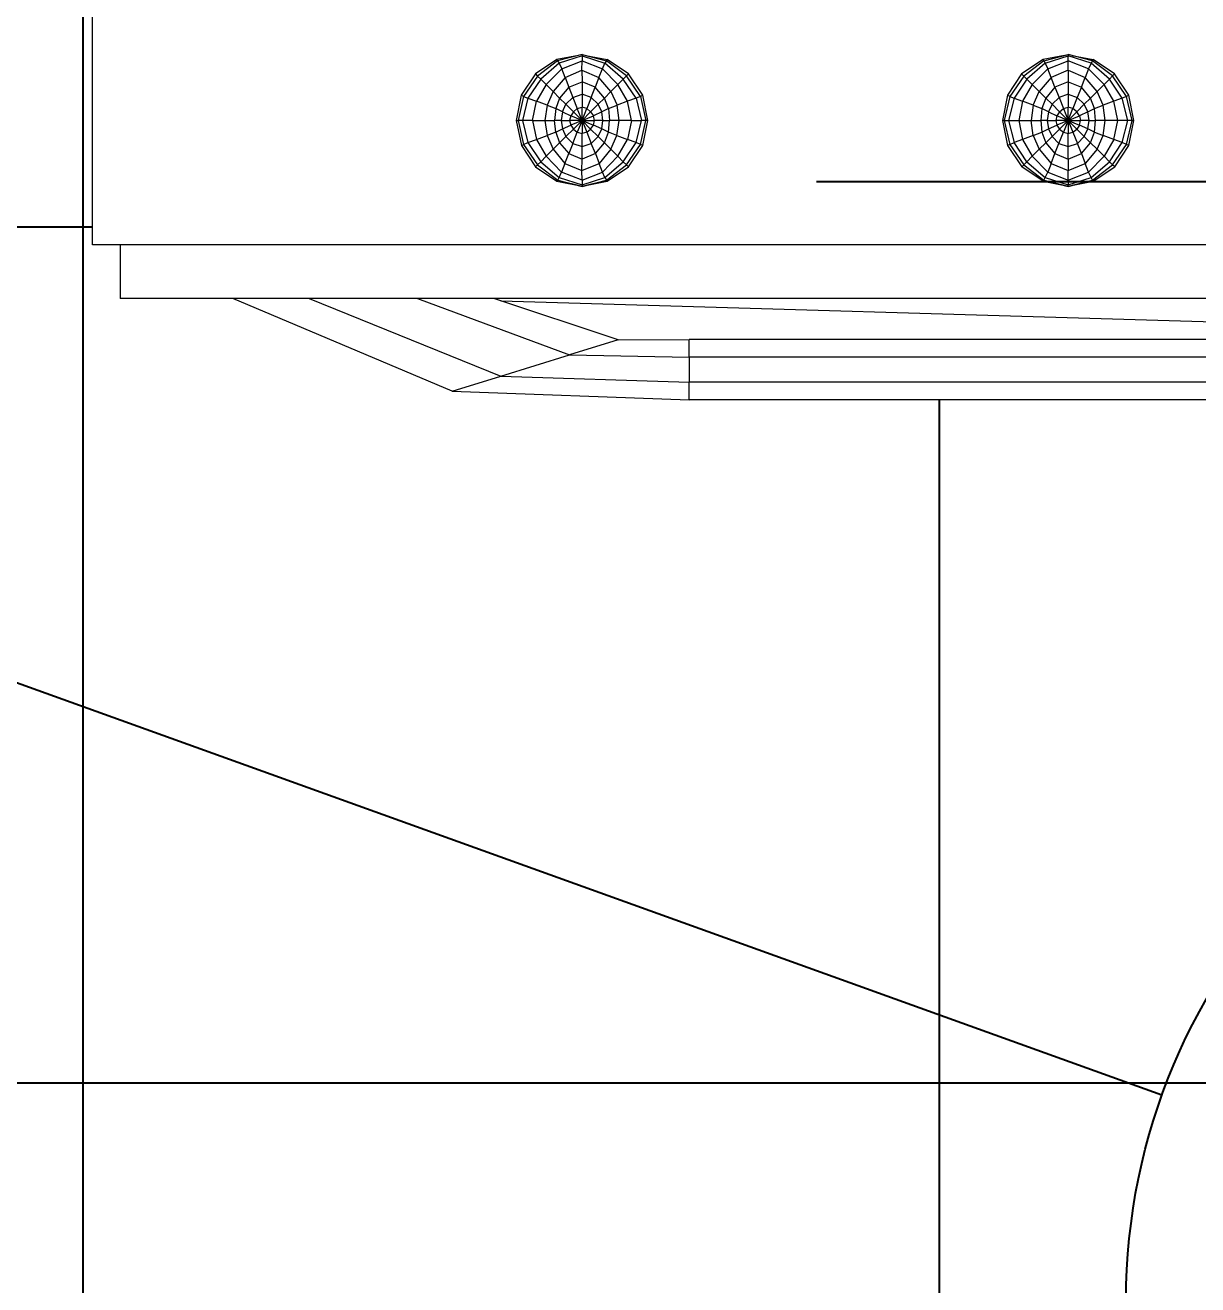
# Model space of a CAD drawing. Header units: metres. Extents: x -182 to 99, y 70 to 117.
# Drawn here: x -5.1986 to -4.8726, y 92.5746 to 92.925 of the extents above; entities that cross this region are included whole.
import ezdxf

# ---------------------------------------------------------------- set-up
doc = ezdxf.new("R2010")
doc.units = ezdxf.units.M
doc.header["$LTSCALE"] = 0.01
doc.layers.add('A-EQPM', color=6, linetype='Continuous', lineweight=9)
doc.layers.add('G-IMPT', color=1, linetype='Continuous', lineweight=9)
doc.layers.add('Força', color=7, linetype='Continuous')
doc.layers.add('Iluminação', color=7, linetype='Continuous')
doc.styles.add('Arial_2', font='arial.ttf', dxfattribs={"height": 0.258177})
doc.dimstyles.new('Diagonal', dxfattribs={"dimscale": 0.3048, "dimtxt": 0.258177, "dimasz": 1.025262, "dimexe": 0.984252, "dimexo": 0.615157, "dimgap": 0.04101, "dimtad": 1, "dimrnd": 0.01, "dimzin": 0, "dimdsep": 46, "dimtxsty": 'Arial_2', "dimblk1": 'OBLIQUE', "dimblk2": 'OBLIQUE', "dimsah": 1, "dimcen": 0.09, "dimse1": 1, "dimse2": 1, "dimazin": 0, "dimtfac": 1, "dimtix": 1, "dimtmove": 0, "dimatfit": 3, "dimfxl": 1, "dimtvp": 1, "dimtfill": 1, "dimtolj": 1, "dimtzin": 0, "dimarcsym": 2})
pattern_1 = [(0, (-90.43142, 1e-14), (0, 0.238125), []), (90, (-90.43142, 1e-14), (-0.238125, 0), [])]

# ---------------------------------------------------------------- blocks, each defined once
blk = doc.blocks.new('Range14 - 11ZRNG14_dwg-397001-Nivel 4')
at = {"layer": 'G-IMPT'}
for p, q in [((0.64639, 0.762), (0.64639, 0)), ((0.66132, 0.75444), (0.66132, 0.00762)), ((0.67269, 0.59616), (0.67269, 0.16584)), ((0.6776, 0.59616), (0.6776, 0.16584)), ((0.68458, 0.59616), (0.68458, 0.16584)), ((0.68952, 0.59616), (0.68952, 0.16584)), ((0.66198, 0.1135), (0.66983, 0.38115)), ((0.60475, 0.28813), (0.59881, 0.28417)), ((0.60509, 0.28749), (0.59939, 0.28362)), ((0.61176, 0.28953), (0.60475, 0.28813)), ((0.60475, 0.28813), (0.60509, 0.28749)), ((0.61176, 0.28901), (0.60509, 0.28749)), ((0.60509, 0.28749), (0.60558, 0.2863)), ((0.61176, 0.28782), (0.60558, 0.2863)), ((0.61874, 0.28813), (0.61176, 0.28953)), ((0.61176, 0.28901), (0.61176, 0.28953)), ((0.61844, 0.28749), (0.61176, 0.28901)), ((0.61176, 0.28901), (0.61176, 0.28782)), ((0.61795, 0.2863), (0.61176, 0.28782)), ((0.61176, 0.28782), (0.61176, 0.28502)), ((0.61844, 0.28749), (0.61795, 0.2863)), ((0.61874, 0.28813), (0.61844, 0.28749)), ((0.62411, 0.28362), (0.61844, 0.28749)), ((0.62469, 0.2842), (0.61874, 0.28813)), ((0.59881, 0.28417), (0.59485, 0.27825)), ((0.59939, 0.28362), (0.59881, 0.28417)), ((0.60558, 0.2863), (0.60027, 0.28273)), ((0.60646, 0.28392), (0.6018, 0.28124)), ((0.60558, 0.2863), (0.60646, 0.28392)), ((0.61176, 0.28502), (0.60646, 0.28392)), ((0.60646, 0.28392), (0.60753, 0.281)), ((0.61704, 0.28392), (0.61176, 0.28502)), ((0.61176, 0.28502), (0.61176, 0.28157)), ((0.61704, 0.28392), (0.616, 0.28096)), ((0.61795, 0.2863), (0.61704, 0.28392)), ((0.61704, 0.28392), (0.62173, 0.28124)), ((0.62326, 0.28273), (0.61795, 0.2863)), ((0.62469, 0.2842), (0.62411, 0.28362)), ((0.62865, 0.27825), (0.62469, 0.2842)), ((0.59939, 0.28362), (0.59515, 0.27804)), ((0.60027, 0.28273), (0.59585, 0.27764)), ((0.6018, 0.28124), (0.59741, 0.27691)), ((0.59939, 0.28362), (0.60027, 0.28273)), ((0.60027, 0.28273), (0.6018, 0.28124)), ((0.6018, 0.28124), (0.60372, 0.27929)), ((0.60753, 0.281), (0.60372, 0.27929)), ((0.61176, 0.28157), (0.60753, 0.281)), ((0.6085, 0.27859), (0.60753, 0.281)), ((0.616, 0.28096), (0.61176, 0.28157)), ((0.61176, 0.28157), (0.61176, 0.27889)), ((0.61503, 0.27859), (0.616, 0.28096)), ((0.61981, 0.27929), (0.616, 0.28096)), ((0.61981, 0.27929), (0.62173, 0.28124)), ((0.62326, 0.28273), (0.62173, 0.28124)), ((0.62615, 0.27694), (0.62173, 0.28124)), ((0.62411, 0.28362), (0.62326, 0.28273)), ((0.62767, 0.27764), (0.62326, 0.28273)), ((0.62835, 0.27804), (0.62411, 0.28362)), ((0.59515, 0.27804), (0.59342, 0.27127)), ((0.59367, 0.27228), (0.59485, 0.27825)), ((0.59585, 0.27764), (0.59381, 0.27127)), ((0.59515, 0.27804), (0.59485, 0.27825)), ((0.59515, 0.27804), (0.59585, 0.27764)), ((0.59741, 0.27691), (0.59518, 0.27124)), ((0.59585, 0.27764), (0.59741, 0.27691)), ((0.59741, 0.27691), (0.59985, 0.27597)), ((0.60372, 0.27929), (0.59985, 0.27597)), ((0.60555, 0.27749), (0.60256, 0.27493)), ((0.60555, 0.27749), (0.60372, 0.27929)), ((0.6085, 0.27859), (0.60555, 0.27749)), ((0.60555, 0.27749), (0.60728, 0.27572)), ((0.61176, 0.27889), (0.6085, 0.27859)), ((0.60942, 0.27673), (0.6085, 0.27859)), ((0.61176, 0.27706), (0.60942, 0.27673)), ((0.61503, 0.27859), (0.61176, 0.27889)), ((0.61176, 0.27706), (0.61176, 0.27889)), ((0.61411, 0.27673), (0.61176, 0.27706)), ((0.61176, 0.27706), (0.61176, 0.27472)), ((0.61503, 0.27859), (0.61411, 0.27673)), ((0.61798, 0.27749), (0.61503, 0.27859)), ((0.61798, 0.27749), (0.61624, 0.27572)), ((0.61981, 0.27929), (0.61798, 0.27749)), ((0.621, 0.27496), (0.61798, 0.27749)), ((0.61981, 0.27929), (0.62371, 0.276)), ((0.62615, 0.27694), (0.62371, 0.276)), ((0.62767, 0.27764), (0.62615, 0.27694)), ((0.62835, 0.27124), (0.62615, 0.27694)), ((0.62835, 0.27804), (0.62767, 0.27764)), ((0.62972, 0.27127), (0.62767, 0.27764)), ((0.62835, 0.27804), (0.62865, 0.27825)), ((0.63011, 0.27127), (0.62835, 0.27804)), ((0.63005, 0.27127), (0.62835, 0.27804)), ((0.63005, 0.27127), (0.62865, 0.27825)), ((0.5978, 0.27124), (0.59985, 0.27597)), ((0.60256, 0.27493), (0.59985, 0.27597)), ((0.601, 0.27127), (0.60256, 0.27493)), ((0.60256, 0.27493), (0.60539, 0.2738)), ((0.60448, 0.27127), (0.60539, 0.2738)), ((0.60728, 0.27572), (0.60539, 0.2738)), ((0.60539, 0.2738), (0.60847, 0.27258)), ((0.60942, 0.27673), (0.60728, 0.27572)), ((0.60728, 0.27572), (0.60936, 0.27365)), ((0.60936, 0.27365), (0.60847, 0.27258)), ((0.61045, 0.27441), (0.60936, 0.27365)), ((0.61176, 0.27127), (0.60936, 0.27365)), ((0.60942, 0.27673), (0.61045, 0.27441)), ((0.61045, 0.27441), (0.61176, 0.27472)), ((0.61176, 0.27127), (0.61045, 0.27441)), ((0.61176, 0.27127), (0.61176, 0.27472)), ((0.61307, 0.27441), (0.61176, 0.27472)), ((0.61176, 0.27127), (0.61307, 0.27441)), ((0.61176, 0.27127), (0.61417, 0.27365)), ((0.61411, 0.27673), (0.61307, 0.27441)), ((0.61307, 0.27441), (0.61417, 0.27365)), ((0.61624, 0.27572), (0.61411, 0.27673)), ((0.61624, 0.27572), (0.61417, 0.27365)), ((0.61506, 0.27258), (0.61417, 0.27365)), ((0.61506, 0.27258), (0.61816, 0.27383)), ((0.61816, 0.27383), (0.61624, 0.27572)), ((0.621, 0.27496), (0.61816, 0.27383)), ((0.61905, 0.27127), (0.61816, 0.27383)), ((0.621, 0.27496), (0.62371, 0.276)), ((0.62252, 0.27127), (0.621, 0.27496)), ((0.62572, 0.27124), (0.62371, 0.276)), ((0.59515, 0.26447), (0.59342, 0.27127)), ((0.59342, 0.27127), (0.59381, 0.27127)), ((0.59368, 0.27026), (0.59485, 0.26426)), ((0.59585, 0.26487), (0.59381, 0.27127)), ((0.59518, 0.27124), (0.59381, 0.27127)), ((0.5978, 0.27124), (0.59518, 0.27124)), ((0.59741, 0.2656), (0.59518, 0.27124)), ((0.5978, 0.27124), (0.601, 0.27127)), ((0.5978, 0.27124), (0.59985, 0.26655)), ((0.601, 0.27127), (0.60448, 0.27127)), ((0.601, 0.27127), (0.60256, 0.26758)), ((0.60448, 0.27127), (0.60539, 0.26871)), ((0.60448, 0.27127), (0.60811, 0.27127)), ((0.60539, 0.26871), (0.60847, 0.26993)), ((0.60847, 0.27258), (0.60811, 0.27127)), ((0.60847, 0.26993), (0.60811, 0.27127)), ((0.61176, 0.27127), (0.60811, 0.27127)), ((0.61176, 0.27127), (0.60847, 0.27258)), ((0.60847, 0.26993), (0.61176, 0.27127)), ((0.60936, 0.26886), (0.60847, 0.26993)), ((0.60936, 0.26886), (0.61176, 0.27127)), ((0.61176, 0.27127), (0.61045, 0.2681)), ((0.61176, 0.27127), (0.61506, 0.27258)), ((0.61176, 0.27127), (0.61176, 0.2678)), ((0.61176, 0.27127), (0.61307, 0.2681)), ((0.61176, 0.27127), (0.61417, 0.26886)), ((0.61176, 0.27127), (0.61506, 0.26993)), ((0.61176, 0.27127), (0.61542, 0.27127)), ((0.61417, 0.26886), (0.61506, 0.26993)), ((0.61542, 0.27127), (0.61506, 0.27258)), ((0.61506, 0.26993), (0.61542, 0.27127)), ((0.61816, 0.26868), (0.61506, 0.26993)), ((0.61905, 0.27127), (0.61542, 0.27127)), ((0.61816, 0.26868), (0.61905, 0.27127)), ((0.62252, 0.27127), (0.61905, 0.27127)), ((0.621, 0.26755), (0.62252, 0.27127)), ((0.62252, 0.27127), (0.62572, 0.27124)), ((0.62371, 0.26652), (0.62572, 0.27124)), ((0.62835, 0.27124), (0.62572, 0.27124)), ((0.62615, 0.26557), (0.62835, 0.27124)), ((0.62767, 0.26487), (0.62972, 0.27127)), ((0.62835, 0.27124), (0.62972, 0.27127)), ((0.62838, 0.26451), (0.63011, 0.27127)), ((0.62838, 0.26451), (0.63005, 0.27127)), ((0.62865, 0.26429), (0.63005, 0.27127)), ((0.63011, 0.27127), (0.62972, 0.27127)), ((0.63011, 0.27127), (0.63005, 0.27127)), ((0.59985, 0.26655), (0.59741, 0.2656)), ((0.60256, 0.26758), (0.59985, 0.26655)), ((0.59985, 0.26655), (0.60372, 0.26323)), ((0.60256, 0.26758), (0.60539, 0.26871)), ((0.60256, 0.26758), (0.60555, 0.26502)), ((0.60728, 0.26679), (0.60539, 0.26871)), ((0.60728, 0.26679), (0.60555, 0.26502)), ((0.60728, 0.26679), (0.60936, 0.26886)), ((0.60728, 0.26679), (0.60942, 0.26579)), ((0.60936, 0.26886), (0.61045, 0.2681)), ((0.60942, 0.26579), (0.61045, 0.2681)), ((0.61045, 0.2681), (0.61176, 0.2678)), ((0.61176, 0.2678), (0.61307, 0.2681)), ((0.61176, 0.26545), (0.61176, 0.2678)), ((0.61307, 0.2681), (0.61417, 0.26886)), ((0.61411, 0.26579), (0.61307, 0.2681)), ((0.61411, 0.26579), (0.61624, 0.26679)), ((0.61624, 0.26679), (0.61417, 0.26886)), ((0.61624, 0.26679), (0.61816, 0.26868)), ((0.61624, 0.26679), (0.61798, 0.26502)), ((0.61798, 0.26502), (0.621, 0.26755)), ((0.621, 0.26755), (0.61816, 0.26868)), ((0.61981, 0.26323), (0.62371, 0.26652)), ((0.62371, 0.26652), (0.621, 0.26755)), ((0.62371, 0.26652), (0.62615, 0.26557)), ((0.59515, 0.26447), (0.59485, 0.26426)), ((0.59485, 0.26426), (0.59884, 0.25832)), ((0.59515, 0.26447), (0.59585, 0.26487)), ((0.59515, 0.26447), (0.59942, 0.2589)), ((0.59585, 0.26487), (0.59741, 0.2656)), ((0.59585, 0.26487), (0.60027, 0.25978)), ((0.59741, 0.2656), (0.6018, 0.26127)), ((0.6018, 0.26127), (0.60372, 0.26323)), ((0.60372, 0.26323), (0.60555, 0.26502)), ((0.60753, 0.26152), (0.60372, 0.26323)), ((0.60555, 0.26502), (0.6085, 0.26393)), ((0.60753, 0.26152), (0.6085, 0.26393)), ((0.60942, 0.26579), (0.6085, 0.26393)), ((0.6085, 0.26393), (0.61176, 0.26362)), ((0.60942, 0.26579), (0.61176, 0.26545)), ((0.61176, 0.26545), (0.61411, 0.26579)), ((0.61176, 0.26545), (0.61176, 0.26362)), ((0.61176, 0.26362), (0.61503, 0.26393)), ((0.61176, 0.26094), (0.61176, 0.26362)), ((0.61503, 0.26393), (0.61411, 0.26579)), ((0.61503, 0.26393), (0.61798, 0.26502)), ((0.616, 0.26155), (0.61503, 0.26393)), ((0.616, 0.26155), (0.61981, 0.26323)), ((0.61981, 0.26323), (0.61798, 0.26502)), ((0.61981, 0.26323), (0.62173, 0.26127)), ((0.62173, 0.26127), (0.62615, 0.26557)), ((0.62326, 0.25978), (0.62767, 0.26487)), ((0.62414, 0.2589), (0.62838, 0.26451)), ((0.62865, 0.26429), (0.62472, 0.25835)), ((0.62767, 0.26487), (0.62615, 0.26557)), ((0.62838, 0.26451), (0.62767, 0.26487)), ((0.62865, 0.26429), (0.62838, 0.26451)), ((0.59942, 0.2589), (0.60027, 0.25978)), ((0.6018, 0.26127), (0.60027, 0.25978)), ((0.60027, 0.25978), (0.60558, 0.25621)), ((0.6018, 0.26127), (0.60646, 0.25859)), ((0.60753, 0.26152), (0.60646, 0.25859)), ((0.60753, 0.26152), (0.61176, 0.26094)), ((0.616, 0.26155), (0.61176, 0.26094)), ((0.61176, 0.2575), (0.61176, 0.26094)), ((0.616, 0.26155), (0.61704, 0.25859)), ((0.61704, 0.25859), (0.62173, 0.26127)), ((0.62326, 0.25978), (0.61795, 0.25621)), ((0.62326, 0.25978), (0.62173, 0.26127)), ((0.62414, 0.2589), (0.62326, 0.25978)), ((0.59942, 0.2589), (0.59884, 0.25832)), ((0.59884, 0.25832), (0.60475, 0.25436)), ((0.59942, 0.2589), (0.60509, 0.25503)), ((0.60509, 0.25503), (0.60558, 0.25621)), ((0.60558, 0.25621), (0.60646, 0.25859)), ((0.60558, 0.25621), (0.61176, 0.25469)), ((0.60646, 0.25859), (0.61176, 0.2575)), ((0.61176, 0.2575), (0.61704, 0.25859)), ((0.61176, 0.25469), (0.61176, 0.2575)), ((0.61176, 0.25469), (0.61795, 0.25621)), ((0.61704, 0.25859), (0.61795, 0.25621)), ((0.61844, 0.25503), (0.61795, 0.25621)), ((0.61844, 0.25503), (0.62414, 0.2589)), ((0.61874, 0.25439), (0.62472, 0.25835)), ((0.62414, 0.2589), (0.62472, 0.25835)), ((0.60509, 0.25503), (0.60475, 0.25436)), ((0.60475, 0.25436), (0.61176, 0.25298)), ((0.60509, 0.25503), (0.61176, 0.2535)), ((0.61176, 0.2535), (0.61844, 0.25503)), ((0.61176, 0.2535), (0.61176, 0.25469)), ((0.61176, 0.25298), (0.61874, 0.25439)), ((0.61176, 0.2535), (0.61176, 0.25298)), ((0.61844, 0.25503), (0.61874, 0.25439)), ((0.67285, 0.14615), (0.67269, 0.16584)), ((0.6776, 0.16584), (0.67269, 0.16584)), ((0.67702, 0.13262), (0.6776, 0.16584)), ((0.6776, 0.16584), (0.68458, 0.16584)), ((0.68293, 0.11351), (0.68458, 0.16584)), ((0.68952, 0.16584), (0.68458, 0.16584)), ((0.68711, 0.1), (0.68952, 0.16584)), ((0.61176, 0.15435), (0.60475, 0.15295)), ((0.61874, 0.15295), (0.61176, 0.15435)), ((0.61176, 0.15435), (0.61176, 0.15383)), ((0.60475, 0.15295), (0.59881, 0.14899)), ((0.60509, 0.15231), (0.59939, 0.14844)), ((0.60558, 0.15112), (0.60027, 0.14755)), ((0.60475, 0.15295), (0.60509, 0.15231)), ((0.60509, 0.15231), (0.61176, 0.15383)), ((0.60509, 0.15231), (0.60558, 0.15112)), ((0.60558, 0.15112), (0.61176, 0.15264)), ((0.60558, 0.15112), (0.60646, 0.14874)), ((0.61844, 0.15231), (0.61176, 0.15383)), ((0.61176, 0.15383), (0.61176, 0.15264)), ((0.61795, 0.15112), (0.61176, 0.15264)), ((0.61176, 0.14984), (0.61176, 0.15264)), ((0.61795, 0.15112), (0.61704, 0.14874)), ((0.61844, 0.15231), (0.61795, 0.15112)), ((0.62326, 0.14755), (0.61795, 0.15112)), ((0.61874, 0.15295), (0.61844, 0.15231)), ((0.62411, 0.14844), (0.61844, 0.15231)), ((0.62469, 0.14902), (0.61874, 0.15295)), ((0.59881, 0.14899), (0.59485, 0.14307)), ((0.59939, 0.14844), (0.59515, 0.14286)), ((0.60027, 0.14755), (0.59585, 0.14246)), ((0.59881, 0.14899), (0.59939, 0.14844)), ((0.60027, 0.14755), (0.59939, 0.14844)), ((0.60027, 0.14755), (0.6018, 0.14606)), ((0.60646, 0.14874), (0.6018, 0.14606)), ((0.61176, 0.14984), (0.60646, 0.14874)), ((0.60646, 0.14874), (0.60753, 0.14582)), ((0.61176, 0.14984), (0.61704, 0.14874)), ((0.61176, 0.14984), (0.61176, 0.1464)), ((0.616, 0.14579), (0.61704, 0.14874)), ((0.62173, 0.14606), (0.61704, 0.14874)), ((0.62173, 0.14606), (0.62326, 0.14755)), ((0.62411, 0.14844), (0.62326, 0.14755)), ((0.62767, 0.14246), (0.62326, 0.14755)), ((0.62411, 0.14844), (0.62469, 0.14902)), ((0.62835, 0.14286), (0.62411, 0.14844)), ((0.62865, 0.14307), (0.62469, 0.14902)), ((0.6018, 0.14606), (0.59741, 0.14173)), ((0.60372, 0.14411), (0.59985, 0.14079)), ((0.60372, 0.14411), (0.6018, 0.14606)), ((0.60372, 0.14411), (0.60753, 0.14582)), ((0.60372, 0.14411), (0.60555, 0.14231)), ((0.61176, 0.1464), (0.60753, 0.14582)), ((0.6085, 0.14341), (0.60753, 0.14582)), ((0.6085, 0.14341), (0.61176, 0.14371)), ((0.616, 0.14579), (0.61176, 0.1464)), ((0.61176, 0.1464), (0.61176, 0.14371)), ((0.61503, 0.14341), (0.61176, 0.14371)), ((0.61176, 0.14188), (0.61176, 0.14371)), ((0.616, 0.14579), (0.61503, 0.14341)), ((0.61981, 0.14411), (0.616, 0.14579)), ((0.61981, 0.14411), (0.61798, 0.14231)), ((0.61981, 0.14411), (0.62173, 0.14606)), ((0.61981, 0.14411), (0.62371, 0.14082)), ((0.62615, 0.14176), (0.62173, 0.14606)), ((0.67285, 0.14615), (0.66132, 0.11153)), ((0.67285, 0.14615), (0.67702, 0.13262)), ((0.59342, 0.13609), (0.59515, 0.14286)), ((0.59367, 0.13711), (0.59485, 0.14307)), ((0.59381, 0.13609), (0.59585, 0.14246)), ((0.59515, 0.14286), (0.59485, 0.14307)), ((0.59515, 0.14286), (0.59585, 0.14246)), ((0.59518, 0.13609), (0.59741, 0.14173)), ((0.59741, 0.14173), (0.59585, 0.14246)), ((0.59985, 0.14079), (0.59741, 0.14173)), ((0.5978, 0.13606), (0.59985, 0.14079)), ((0.59985, 0.14079), (0.60256, 0.13975)), ((0.60555, 0.14231), (0.60256, 0.13975)), ((0.60728, 0.14054), (0.60539, 0.13862)), ((0.6085, 0.14341), (0.60555, 0.14231)), ((0.60728, 0.14054), (0.60555, 0.14231)), ((0.60942, 0.14155), (0.60728, 0.14054)), ((0.60936, 0.13847), (0.60728, 0.14054)), ((0.6085, 0.14341), (0.60942, 0.14155)), ((0.61176, 0.14188), (0.60942, 0.14155)), ((0.60942, 0.14155), (0.61045, 0.13923)), ((0.61411, 0.14155), (0.61176, 0.14188)), ((0.61176, 0.14188), (0.61176, 0.13954)), ((0.61411, 0.14155), (0.61307, 0.13923)), ((0.61503, 0.14341), (0.61411, 0.14155)), ((0.61624, 0.14054), (0.61411, 0.14155)), ((0.61624, 0.14054), (0.61417, 0.13847)), ((0.61798, 0.14231), (0.61503, 0.14341)), ((0.61624, 0.14054), (0.61798, 0.14231)), ((0.61624, 0.14054), (0.61816, 0.13865)), ((0.621, 0.13978), (0.61798, 0.14231)), ((0.621, 0.13978), (0.62371, 0.14082)), ((0.62615, 0.14176), (0.62371, 0.14082)), ((0.62572, 0.13606), (0.62371, 0.14082)), ((0.62767, 0.14246), (0.62615, 0.14176)), ((0.62835, 0.13609), (0.62615, 0.14176)), ((0.62767, 0.14246), (0.62835, 0.14286)), ((0.62972, 0.13609), (0.62767, 0.14246)), ((0.62835, 0.14286), (0.62865, 0.14307)), ((0.63005, 0.13609), (0.62835, 0.14286)), ((0.63011, 0.13609), (0.62835, 0.14286)), ((0.63005, 0.13609), (0.62865, 0.14307)), ((0.60256, 0.13975), (0.601, 0.13609)), ((0.60539, 0.13862), (0.60256, 0.13975)), ((0.60539, 0.13862), (0.60448, 0.13609)), ((0.60539, 0.13862), (0.60847, 0.1374)), ((0.60847, 0.1374), (0.60811, 0.13609)), ((0.60936, 0.13847), (0.60847, 0.1374)), ((0.61176, 0.13609), (0.60847, 0.1374)), ((0.60936, 0.13847), (0.61045, 0.13923)), ((0.61176, 0.13609), (0.60936, 0.13847)), ((0.61176, 0.13954), (0.61045, 0.13923)), ((0.61176, 0.13609), (0.61045, 0.13923)), ((0.61176, 0.13609), (0.61176, 0.13954)), ((0.61307, 0.13923), (0.61176, 0.13954)), ((0.61176, 0.13609), (0.61307, 0.13923)), ((0.61176, 0.13609), (0.61417, 0.13847)), ((0.61176, 0.13609), (0.61506, 0.1374)), ((0.61417, 0.13847), (0.61307, 0.13923)), ((0.61506, 0.1374), (0.61417, 0.13847)), ((0.61506, 0.1374), (0.61816, 0.13865)), ((0.61506, 0.1374), (0.61542, 0.13609)), ((0.621, 0.13978), (0.61816, 0.13865)), ((0.61905, 0.13609), (0.61816, 0.13865)), ((0.621, 0.13978), (0.62252, 0.13609)), ((0.59342, 0.13609), (0.59515, 0.1293)), ((0.59342, 0.13609), (0.59381, 0.13609)), ((0.59368, 0.13508), (0.59485, 0.12908)), ((0.59381, 0.13609), (0.59585, 0.12969)), ((0.59381, 0.13609), (0.59518, 0.13609)), ((0.5978, 0.13606), (0.59518, 0.13609)), ((0.59741, 0.13042), (0.59518, 0.13609)), ((0.5978, 0.13606), (0.601, 0.13609)), ((0.59985, 0.13137), (0.5978, 0.13606)), ((0.60256, 0.13241), (0.601, 0.13609)), ((0.601, 0.13609), (0.60448, 0.13609)), ((0.60256, 0.13241), (0.60539, 0.13353)), ((0.60539, 0.13353), (0.60448, 0.13609)), ((0.60448, 0.13609), (0.60811, 0.13609)), ((0.60539, 0.13353), (0.60847, 0.13475)), ((0.60539, 0.13353), (0.60728, 0.13161)), ((0.60936, 0.13369), (0.60728, 0.13161)), ((0.61176, 0.13609), (0.60811, 0.13609)), ((0.60847, 0.13475), (0.60811, 0.13609)), ((0.61176, 0.13609), (0.60847, 0.13475)), ((0.60847, 0.13475), (0.60936, 0.13369)), ((0.61176, 0.13609), (0.60936, 0.13369)), ((0.60936, 0.13369), (0.61045, 0.13292)), ((0.61176, 0.13609), (0.61045, 0.13292)), ((0.61176, 0.13609), (0.61176, 0.13262)), ((0.61176, 0.13609), (0.61307, 0.13292)), ((0.61176, 0.13609), (0.61417, 0.13369)), ((0.61176, 0.13609), (0.61506, 0.13475)), ((0.61176, 0.13609), (0.61542, 0.13609)), ((0.61307, 0.13292), (0.61417, 0.13369)), ((0.61417, 0.13369), (0.61506, 0.13475)), ((0.61417, 0.13369), (0.61624, 0.13161)), ((0.61506, 0.13475), (0.61542, 0.13609)), ((0.61816, 0.1335), (0.61506, 0.13475)), ((0.61905, 0.13609), (0.61542, 0.13609)), ((0.61816, 0.1335), (0.61624, 0.13161)), ((0.61816, 0.1335), (0.61905, 0.13609)), ((0.61816, 0.1335), (0.621, 0.13237)), ((0.62252, 0.13609), (0.61905, 0.13609)), ((0.621, 0.13237), (0.62252, 0.13609)), ((0.62572, 0.13606), (0.62252, 0.13609)), ((0.62371, 0.13134), (0.62572, 0.13606)), ((0.62835, 0.13609), (0.62572, 0.13606)), ((0.62835, 0.13609), (0.62615, 0.13039)), ((0.62767, 0.12969), (0.62972, 0.13609)), ((0.62835, 0.13609), (0.62972, 0.13609)), ((0.62838, 0.12933), (0.63005, 0.13609)), ((0.62838, 0.12933), (0.63011, 0.13609)), ((0.62865, 0.12911), (0.63005, 0.13609)), ((0.62972, 0.13609), (0.63011, 0.13609)), ((0.63005, 0.13609), (0.63011, 0.13609)), ((0.59515, 0.1293), (0.59585, 0.12969)), ((0.59585, 0.12969), (0.59741, 0.13042)), ((0.59585, 0.12969), (0.60027, 0.1246)), ((0.59985, 0.13137), (0.59741, 0.13042)), ((0.59741, 0.13042), (0.6018, 0.1261)), ((0.59985, 0.13137), (0.60256, 0.13241)), ((0.59985, 0.13137), (0.60372, 0.12805)), ((0.60256, 0.13241), (0.60555, 0.12984)), ((0.60555, 0.12984), (0.60372, 0.12805)), ((0.60555, 0.12984), (0.60728, 0.13161)), ((0.60555, 0.12984), (0.6085, 0.12875)), ((0.60942, 0.13061), (0.60728, 0.13161)), ((0.60942, 0.13061), (0.6085, 0.12875)), ((0.60942, 0.13061), (0.61045, 0.13292)), ((0.60942, 0.13061), (0.61176, 0.13027)), ((0.61045, 0.13292), (0.61176, 0.13262)), ((0.61176, 0.13262), (0.61307, 0.13292)), ((0.61176, 0.13027), (0.61176, 0.13262)), ((0.61176, 0.13027), (0.61411, 0.13061)), ((0.61176, 0.13027), (0.61176, 0.12844)), ((0.61411, 0.13061), (0.61307, 0.13292)), ((0.61411, 0.13061), (0.61624, 0.13161)), ((0.61503, 0.12875), (0.61411, 0.13061)), ((0.61503, 0.12875), (0.61798, 0.12984)), ((0.61798, 0.12984), (0.61624, 0.13161)), ((0.61798, 0.12984), (0.621, 0.13237)), ((0.61798, 0.12984), (0.61981, 0.12805)), ((0.61981, 0.12805), (0.62371, 0.13134)), ((0.62371, 0.13134), (0.621, 0.13237)), ((0.62173, 0.1261), (0.62615, 0.13039)), ((0.62326, 0.1246), (0.62767, 0.12969)), ((0.62371, 0.13134), (0.62615, 0.13039)), ((0.62767, 0.12969), (0.62615, 0.13039)), ((0.62838, 0.12933), (0.62767, 0.12969)), ((0.66132, 0.0903), (0.67702, 0.13262)), ((0.68293, 0.11351), (0.67702, 0.13262)), ((0.59515, 0.1293), (0.59485, 0.12908)), ((0.59485, 0.12908), (0.59884, 0.12314)), ((0.59515, 0.1293), (0.59942, 0.12372)), ((0.6018, 0.1261), (0.60372, 0.12805)), ((0.60372, 0.12805), (0.60753, 0.12634)), ((0.60753, 0.12634), (0.60646, 0.12341)), ((0.60753, 0.12634), (0.6085, 0.12875)), ((0.60753, 0.12634), (0.61176, 0.12576)), ((0.6085, 0.12875), (0.61176, 0.12844)), ((0.61503, 0.12875), (0.61176, 0.12844)), ((0.61176, 0.12576), (0.61176, 0.12844)), ((0.61176, 0.12576), (0.616, 0.12637)), ((0.61503, 0.12875), (0.616, 0.12637)), ((0.616, 0.12637), (0.61981, 0.12805)), ((0.61704, 0.12341), (0.616, 0.12637)), ((0.62173, 0.1261), (0.61981, 0.12805)), ((0.62414, 0.12372), (0.62838, 0.12933)), ((0.62472, 0.12317), (0.62865, 0.12911)), ((0.62838, 0.12933), (0.62865, 0.12911)), ((0.59884, 0.12314), (0.59942, 0.12372)), ((0.59884, 0.12314), (0.60475, 0.11918)), ((0.60027, 0.1246), (0.59942, 0.12372)), ((0.59942, 0.12372), (0.60509, 0.11985)), ((0.60027, 0.1246), (0.6018, 0.1261)), ((0.60027, 0.1246), (0.60558, 0.12104)), ((0.6018, 0.1261), (0.60646, 0.12341)), ((0.60558, 0.12104), (0.60646, 0.12341)), ((0.61176, 0.12232), (0.60646, 0.12341)), ((0.61176, 0.12232), (0.61176, 0.12576)), ((0.61176, 0.12232), (0.61704, 0.12341)), ((0.61704, 0.12341), (0.62173, 0.1261)), ((0.61795, 0.12104), (0.61704, 0.12341)), ((0.61795, 0.12104), (0.62326, 0.1246)), ((0.61844, 0.11985), (0.62414, 0.12372)), ((0.61874, 0.11921), (0.62472, 0.12317)), ((0.62326, 0.1246), (0.62173, 0.1261)), ((0.62414, 0.12372), (0.62326, 0.1246)), ((0.62472, 0.12317), (0.62414, 0.12372)), ((0.60509, 0.11985), (0.60475, 0.11918)), ((0.60475, 0.11918), (0.61176, 0.11781)), ((0.60509, 0.11985), (0.60558, 0.12104)), ((0.60509, 0.11985), (0.61176, 0.11832)), ((0.60558, 0.12104), (0.61176, 0.11951)), ((0.61176, 0.12232), (0.61176, 0.11951)), ((0.61176, 0.11951), (0.61795, 0.12104)), ((0.61176, 0.11832), (0.61844, 0.11985)), ((0.61176, 0.11951), (0.61176, 0.11832)), ((0.61176, 0.11781), (0.61874, 0.11921)), ((0.61844, 0.11985), (0.61795, 0.12104)), ((0.61874, 0.11921), (0.61844, 0.11985)), ((0.61176, 0.11781), (0.61176, 0.11832)), ((0.66132, 0.06024), (0.68293, 0.11351)), ((0.68711, 0.1), (0.68293, 0.11351)), ((0.68711, 0.1), (0.66132, 0.039)), ((0.64639, 0.00762), (0.66132, 0.00762)), ((0.64639, 0), (0.57714, 0))]:
    blk.add_line(p, q, dxfattribs=at)
blk = doc.blocks.new('Range14 - Range14-397382-Nivel 4')
blk.add_blockref('Range14 - 11ZRNG14_dwg-397001-Nivel 4', (0, 0))
blk = doc.blocks.new('_Oblique')
at = {"color": 0, "linetype": 'ByBlock', "lineweight": -2}
blk.add_line((-0.5, -0.5), (0.5, 0.5), dxfattribs=at)
blk = doc.blocks.new('*D571')
at = {"color": 0, "lineweight": -2, "transparency": 16777216}
blk.add_line((-11.78389, 111.62996), (-11.78389, 81.2458), dxfattribs=at)
at = {"layer": 'Defpoints', "color": 0, "transparency": 16777216}
for p in [(-4.48286, 111.62996), (-11.78389, 81.2458), (-4.47286, 81.2458)]:
    blk.add_point(p, dxfattribs=at)
at = {"color": 0, "lineweight": -2, "transparency": 16777216, "xscale": 0.3124999999999999, "yscale": 0.3124999999999999, "zscale": 0.3124999999999999}
for p, rotation in [((-11.78389, 111.62996), 90), ((-11.78389, 81.2458), 270)]:
    blk.add_blockref('_Oblique', p, dxfattribs=dict(at, rotation=rotation))
at = {"color": 0, "transparency": 16777216, "insert": (-11.92829, 96.43788), "char_height": 0.258177, "attachment_point": 5, "rotation": 90, "style": 'Arial_2', "bg_fill": 3, "box_fill_scale": 1.1, "bg_fill_color": 256, "bg_fill_true_color": 13158600, "bg_fill_transparency": 0}
blk.add_mtext('\\A1;30.38', dxfattribs=at)
blk = doc.blocks.new('*D574')
at = {"color": 0, "lineweight": -2, "transparency": 16777216}
blk.add_line((-10.78389, 104.05716), (-10.78389, 86.23595), dxfattribs=at)
at = {"layer": 'Defpoints', "color": 0, "transparency": 16777216}
for p in [(-5.02286, 104.05716), (-10.78389, 86.23595), (-5.02286, 86.23595)]:
    blk.add_point(p, dxfattribs=at)
at = {"color": 0, "lineweight": -2, "transparency": 16777216, "xscale": 0.3124999999999999, "yscale": 0.3124999999999999, "zscale": 0.3124999999999999}
for p, rotation in [((-10.78389, 104.05716), 90), ((-10.78389, 86.23595), 270)]:
    blk.add_blockref('_Oblique', p, dxfattribs=dict(at, rotation=rotation))
at = {"color": 0, "transparency": 16777216, "insert": (-10.92821, 95.14655), "char_height": 0.258177, "attachment_point": 5, "rotation": 90, "style": 'Arial_2', "bg_fill": 3, "box_fill_scale": 1.1, "bg_fill_color": 256, "bg_fill_true_color": 13158600, "bg_fill_transparency": 0}
blk.add_mtext('\\A1;17.82', dxfattribs=at)

msp = doc.modelspace()

# ---------------------------------------------------------------- hatches: boundary and pattern name
at = {"transparency": 33554687}
h = msp.add_hatch(dxfattribs=at)
h.set_pattern_fill('NET', color=251, scale=0.075)
h.set_pattern_definition(pattern_1)
h.paths.add_polyline_path([(-3.71609, 92.90436), (-4.39026, 92.90436), (-4.39026, 93.51031), (-4.41786, 93.51031), (-4.41786, 93.4574), (-4.41786, 93.43094), (-4.41786, 92.93317), (-4.41786, 92.84898), (-4.45685, 92.84898), (-4.51786, 92.8232), (-4.5837, 92.82079), (-5.01402, 92.82079), (-5.07985, 92.8232), (-5.14086, 92.84898), (-5.17224, 92.84898), (-5.17986, 92.86392), (-5.17986, 92.93317), (-5.17986, 93.43094), (-5.17986, 93.4574), (-5.17986, 93.51031), (-5.21736, 93.51031), (-5.21736, 93.49126), (-5.21736, 92.88531), (-6.68389, 92.88531), (-6.68389, 92.05625), (-6.68389, 92.00625), (-6.68389, 91.89595), (-3.77286, 91.89595), (-3.77286, 91.19595), (-3.71609, 91.19595)])
h.paths.add_polyline_path([(-5.11325, 91.81122), (-3.68263, 91.81122), (-3.68263, 92.41925), (-5.11325, 92.41925)], flags=9)
h = msp.add_hatch(dxfattribs=at)
h.set_pattern_fill('NET', color=251, scale=0.075)
h.set_pattern_definition(pattern_1)
h.paths.add_polyline_path([(-2.76357, 93.51031), (-2.82546, 93.51031), (-2.82546, 92.82651), (-2.82546, 92.75031, -0.096274), (-2.88733, 92.43194), (-3.67546, 92.75031), (-3.67546, 92.82333), (-3.67546, 92.82651), (-3.67546, 93.51031), (-3.70871, 93.51031), (-3.70871, 92.90436), (-3.70946, 91.19595), (-2.76357, 91.19595)])
h.paths.add_polyline_path([(-5.11325, 91.81122), (-3.68263, 91.81122), (-3.68263, 92.41925), (-5.11325, 92.41925)], flags=9)

# ---------------------------------------------------------------- block references
at = {"layer": 'A-EQPM', "rotation": 269.9999999999997}
msp.add_blockref('Range14 - Range14-397382-Nivel 4', (-5.17986, 93.51031), dxfattribs=at)

# ---------------------------------------------------------------- next in the draw order: dimensions: what is measured, and where the dimension line sits
at = {"color": 1}
dim = msp.add_linear_dim(base=(-11.78389, 81.2458), p1=(-4.48286, 111.62996), p2=(-4.47286, 81.2458), angle=90, dimstyle='Diagonal', override={"dimpost": '<>'}, dxfattribs=at)
dim.commit()
dim.dimension.update_dxf_attribs({"geometry": '*D571', "text_midpoint": (-11.92829, 96.43788)})

# ---------------------------------------------------------------- next in the draw order: linework, layer by layer
at = {"layer": 'Força', "color": 0, "ltscale": 0.5}
msp.add_line((-4.47857, 92.88145), (-4.97857, 92.88145), dxfattribs=at)
at = {"layer": 'Iluminação'}
msp.add_circle((-4.72373, 92.57021), 0.16876, dxfattribs=at)

# ---------------------------------------------------------------- next in the draw order: dimensions: what is measured, and where the dimension line sits
at = {"color": 1}
dim = msp.add_linear_dim(base=(-10.78389, 86.23595), p1=(-5.02286, 104.05716), p2=(-5.02286, 86.23595), angle=90, dimstyle='Diagonal', override={"dimpost": '<>', "dimtmove": 1}, dxfattribs=at)
dim.commit()
dim.dimension.update_dxf_attribs({"geometry": '*D574', "text_midpoint": (-10.92821, 95.14655)})

# ---------------------------------------------------------------- next in the draw order: linework, layer by layer
at = {"layer": 'Força', "color": 0, "ltscale": 0.5}
msp.add_line((-4.88252, 92.62737), (-6.45284, 93.19268), dxfattribs=at)

doc.saveas('drawing.dxf')
